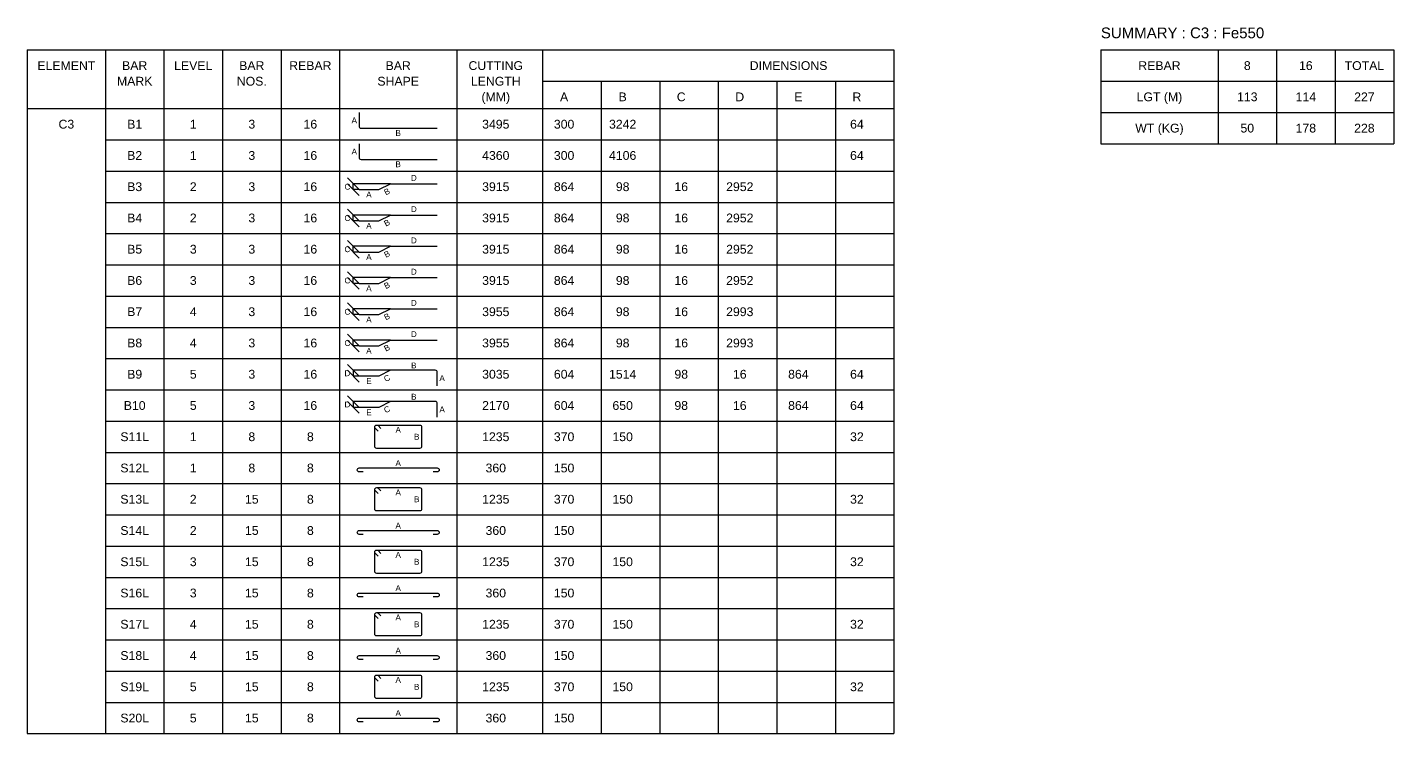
# Model space of a CAD drawing. Header units: inches. Extents: x -14050 to 64750, y -1525 to 593364.
# Drawn here: x 28250 to 63250, y 125474 to 143553 of the extents above; entities that cross this region are included whole.
import ezdxf
from ezdxf.enums import TextEntityAlignment as Align

# ---------------------------------------------------------------- set-up
doc = ezdxf.new("R2010")
doc.units = ezdxf.units.IN
doc.header["$MEASUREMENT"] = 0
for name, color, linetype in [('Dim', 31, 'Continuous'), ('Reinforcement', 130, 'Continuous'), ('Schedule Border', 60, 'Continuous'), ('Schedule Header', 4, 'Continuous'), ('Text', 31, 'Continuous')]:
    doc.layers.add(name, color=color, linetype=linetype)
doc.styles.add('SC-BBS1', font='SansSerif')
doc.styles.get("Standard").update_dxf_attribs({"font": 'txt.shx'})
doc.dimstyles.new('SCBBSDim', dxfattribs={"dimtxt": 225, "dimasz": 0.18, "dimexe": 0, "dimexo": 0, "dimgap": 0, "dimtad": 1, "dimtoh": 1, "dimdec": 0, "dimzin": 0, "dimdsep": 46, "dimtxsty": 'Standard', "dimtsz": 150, "dimcen": 0.09, "dimclrd": 8, "dimclre": 8, "dimclrt": 3, "dimadec": 0, "dimazin": 0, "dimtfac": 1, "dimtdec": 0, "dimtix": 1, "dimtofl": 0, "dimtmove": 0, "dimatfit": 3, "dimfxl": 1, "dimtolj": 1, "dimtzin": 0, "dimarcsym": 0})

# ---------------------------------------------------------------- blocks, each defined once
blk = doc.blocks.new('*D34')
at = {"color": 8, "linetype": 'ByBlock', "lineweight": -2}
for p, q in [((36750, 139399), (36450, 139699)), ((36450, 139549), (36750, 139249)), ((37550, 139549), (36600, 139549)), ((36600, 139399), (36600, 139549)), ((36750, 139399), (36600, 139399))]:
    blk.add_line(p, q, dxfattribs=at)
at = {"layer": 'DEFPOINTS', "color": 31}
for p in [(36600, 139399), (36750, 139399), (37550, 139549)]:
    blk.add_point(p, dxfattribs=at)
blk = doc.blocks.new('*D35')
at = {"color": 8, "linetype": 'ByBlock', "lineweight": -2}
for p, q in [((36750, 138599), (36450, 138899)), ((36450, 138749), (36750, 138449)), ((37550, 138749), (36600, 138749)), ((36600, 138599), (36600, 138749)), ((36750, 138599), (36600, 138599))]:
    blk.add_line(p, q, dxfattribs=at)
at = {"layer": 'DEFPOINTS', "color": 31}
for p in [(37550, 138749), (36600, 138599), (36750, 138599)]:
    blk.add_point(p, dxfattribs=at)
blk = doc.blocks.new('*D36')
at = {"color": 8, "linetype": 'ByBlock', "lineweight": -2}
for p, q in [((36750, 137799), (36450, 138099)), ((36450, 137949), (36750, 137649)), ((37550, 137949), (36600, 137949)), ((36600, 137799), (36600, 137949)), ((36750, 137799), (36600, 137799))]:
    blk.add_line(p, q, dxfattribs=at)
at = {"layer": 'DEFPOINTS', "color": 31}
for p in [(37550, 137949), (36600, 137799), (36750, 137799)]:
    blk.add_point(p, dxfattribs=at)
blk = doc.blocks.new('*D37')
at = {"color": 8, "linetype": 'ByBlock', "lineweight": -2}
for p, q in [((36750, 136999), (36450, 137299)), ((36450, 137149), (36750, 136849)), ((37550, 137149), (36600, 137149)), ((36600, 136999), (36600, 137149)), ((36750, 136999), (36600, 136999))]:
    blk.add_line(p, q, dxfattribs=at)
at = {"layer": 'DEFPOINTS', "color": 31}
for p in [(36600, 136999), (36750, 136999), (37550, 137149)]:
    blk.add_point(p, dxfattribs=at)
blk = doc.blocks.new('*D38')
at = {"color": 8, "linetype": 'ByBlock', "lineweight": -2}
for p, q in [((36750, 136199), (36450, 136499)), ((36450, 136349), (36750, 136049)), ((37550, 136349), (36600, 136349)), ((36600, 136199), (36600, 136349)), ((36750, 136199), (36600, 136199))]:
    blk.add_line(p, q, dxfattribs=at)
at = {"layer": 'DEFPOINTS', "color": 31}
for p in [(36600, 136199), (36750, 136199), (37550, 136349)]:
    blk.add_point(p, dxfattribs=at)
blk = doc.blocks.new('*D39')
at = {"color": 8, "linetype": 'ByBlock', "lineweight": -2}
for p, q in [((36750, 135399), (36450, 135699)), ((36450, 135549), (36750, 135249)), ((37550, 135549), (36600, 135549)), ((36600, 135399), (36600, 135549)), ((36750, 135399), (36600, 135399))]:
    blk.add_line(p, q, dxfattribs=at)
at = {"layer": 'DEFPOINTS', "color": 31}
for p in [(37550, 135549), (36600, 135399), (36750, 135399)]:
    blk.add_point(p, dxfattribs=at)
blk = doc.blocks.new('*D40')
at = {"color": 8, "linetype": 'ByBlock', "lineweight": -2}
for p, q in [((36750, 134624), (36450, 134924)), ((36450, 134774), (36750, 134474)), ((37550, 134774), (36600, 134774)), ((36600, 134774), (36600, 134624)), ((37250, 134624), (36600, 134624))]:
    blk.add_line(p, q, dxfattribs=at)
at = {"layer": 'DEFPOINTS', "color": 31}
for p in [(36600, 134774), (37550, 134774), (37250, 134624)]:
    blk.add_point(p, dxfattribs=at)
blk = doc.blocks.new('*D41')
at = {"color": 8, "linetype": 'ByBlock', "lineweight": -2}
for p, q in [((36750, 133824), (36450, 134124)), ((36450, 133974), (36750, 133674)), ((37550, 133974), (36600, 133974)), ((36600, 133974), (36600, 133824)), ((37250, 133824), (36600, 133824))]:
    blk.add_line(p, q, dxfattribs=at)
at = {"layer": 'DEFPOINTS', "color": 31}
for p in [(36600, 133974), (37250, 133824), (37550, 133974)]:
    blk.add_point(p, dxfattribs=at)

msp = doc.modelspace()

# ---------------------------------------------------------------- linework, layer by layer
at = {"layer": 'Reinforcement'}
for points in [[(36750, 141374), (36750, 141024, 0.5), (36800, 140974), (38750, 140974)], [(36750, 140574), (36750, 140224, 0.5), (36800, 140174), (38750, 140174)], [(38750, 134374), (38750, 134724, 0.5), (38700, 134774), (37550, 134774), (37250, 134624), (36750, 134624)], [(38750, 133574), (38750, 133924, 0.5), (38700, 133974), (37550, 133974), (37250, 133824), (36750, 133824)], [(37235.4, 133217.9), (37164.6, 133288.6, -0.1989124), (37150, 133324, -0.4142046), (37200, 133374, -0.1989044), (37235.4, 133359.4), (37306.1, 133288.6)], [(36850, 132174), (36750, 132174, -1), (36750, 132274), (38750, 132274, -1), (38750, 132174), (38650, 132174)], [(37235.4, 131617.9), (37164.6, 131688.6, -0.1989124), (37150, 131724, -0.4142046), (37200, 131774, -0.1989044), (37235.4, 131759.4), (37306.1, 131688.6)], [(36850, 130574), (36750, 130574, -1), (36750, 130674), (38750, 130674, -1), (38750, 130574), (38650, 130574)], [(37235.4, 130017.9), (37164.6, 130088.6, -0.1989124), (37150, 130124, -0.4142046), (37200, 130174, -0.1989044), (37235.4, 130159.4), (37306.1, 130088.6)], [(36850, 128974), (36750, 128974, -1), (36750, 129074), (38750, 129074, -1), (38750, 128974), (38650, 128974)], [(37235.4, 128417.9), (37164.6, 128488.6, -0.1989124), (37150, 128524, -0.4142046), (37200, 128574, -0.1989044), (37235.4, 128559.4), (37306.1, 128488.6)], [(36850, 127374), (36750, 127374, -1), (36750, 127474), (38750, 127474, -1), (38750, 127374), (38650, 127374)], [(37235.4, 126817.9), (37164.6, 126888.6, -0.1989124), (37150, 126924, -0.4142046), (37200, 126974, -0.1989044), (37235.4, 126959.4), (37306.1, 126888.6)], [(36850, 125774), (36750, 125774, -1), (36750, 125874), (38750, 125874, -1), (38750, 125774), (38650, 125774)]]:
    msp.add_lwpolyline(points, format="xyb", dxfattribs=at)
for points in [[(36750, 139399), (37250, 139399), (37550, 139549), (38750, 139549)], [(36750, 138599), (37250, 138599), (37550, 138749), (38750, 138749)], [(36750, 137799), (37250, 137799), (37550, 137949), (38750, 137949)], [(36750, 136999), (37250, 136999), (37550, 137149), (38750, 137149)], [(36750, 136199), (37250, 136199), (37550, 136349), (38750, 136349)], [(36750, 135399), (37250, 135399), (37550, 135549), (38750, 135549)]]:
    msp.add_lwpolyline(points, dxfattribs=at)
for points in [[(37150, 133324, -0.4142046), (37200, 133374), (38300, 133374, -0.4142046), (38350, 133324), (38350, 132824, -0.4142046), (38300, 132774), (37200, 132774, -0.4142046), (37150, 132824)], [(37150, 131724, -0.4142046), (37200, 131774), (38300, 131774, -0.4142046), (38350, 131724), (38350, 131224, -0.4142046), (38300, 131174), (37200, 131174, -0.4142046), (37150, 131224)], [(37150, 130124, -0.4142046), (37200, 130174), (38300, 130174, -0.4142046), (38350, 130124), (38350, 129624, -0.4142046), (38300, 129574), (37200, 129574, -0.4142046), (37150, 129624)], [(37150, 128524, -0.4142046), (37200, 128574), (38300, 128574, -0.4142046), (38350, 128524), (38350, 128024, -0.4142046), (38300, 127974), (37200, 127974, -0.4142046), (37150, 128024)], [(37150, 126924, -0.4142046), (37200, 126974), (38300, 126974, -0.4142046), (38350, 126924), (38350, 126424, -0.4142046), (38300, 126374), (37200, 126374, -0.4142046), (37150, 126424)]]:
    msp.add_lwpolyline(points, format="xyb", close=True, dxfattribs=at)
at = {"layer": 'Schedule Border'}
for p, q in [((28250, 142974), (50450, 142974)), ((28250, 142974), (28250, 125474)), ((30250, 142974), (30250, 125474)), ((31750, 142974), (31750, 125474)), ((33250, 142974), (33250, 125474)), ((34750, 142974), (34750, 125474)), ((36250, 142974), (36250, 125474)), ((39250, 142974), (39250, 125474)), ((41450, 142974), (41450, 125474)), ((50450, 142974), (50450, 125474)), ((55750, 142974), (63250, 142974)), ((55750, 142974), (55750, 140574)), ((58750, 142974), (58750, 140574)), ((60250, 142974), (60250, 140574)), ((61750, 142974), (61750, 140574)), ((63250, 142974), (63250, 140574)), ((41450, 142174), (50450, 142174)), ((42950, 142174), (42950, 125474)), ((44450, 142174), (44450, 125474)), ((45950, 142174), (45950, 125474)), ((47450, 142174), (47450, 125474)), ((48950, 142174), (48950, 125474)), ((55750, 142174), (63250, 142174)), ((28250, 141474), (50450, 141474)), ((55750, 141374), (63250, 141374)), ((30250, 140674), (50450, 140674)), ((55750, 140574), (63250, 140574)), ((30250, 139874), (50450, 139874)), ((30250, 139074), (50450, 139074)), ((30250, 138274), (50450, 138274)), ((30250, 137474), (50450, 137474)), ((30250, 136674), (50450, 136674)), ((30250, 135874), (50450, 135874)), ((30250, 135074), (50450, 135074)), ((30250, 134274), (50450, 134274)), ((30250, 133474), (50450, 133474)), ((30250, 132674), (50450, 132674)), ((30250, 131874), (50450, 131874)), ((30250, 131074), (50450, 131074)), ((30250, 130274), (50450, 130274)), ((30250, 129474), (50450, 129474)), ((30250, 128674), (50450, 128674)), ((30250, 127874), (50450, 127874)), ((30250, 127074), (50450, 127074)), ((30250, 126274), (50450, 126274)), ((28250, 125474), (50450, 125474)), ((30250, 125474), (50450, 125474))]:
    msp.add_line(p, q, dxfattribs=at)

# ---------------------------------------------------------------- texts
at = {"layer": 'Dim', "style": 'SC-BBS1'}
for s, p in [('A', (36625, 141174)), ('B', (37750, 140849)), ('A', (36625, 140374)), ('B', (37750, 140049)), ('D', (38150, 139699)), ('C', (36450, 139474)), ('A', (37000, 139274)), ('D', (38150, 138899)), ('C', (36450, 138674)), ('A', (37000, 138474)), ('C', (36450, 137874)), ('D', (38150, 138099)), ('A', (37000, 137674)), ('D', (38150, 137299)), ('C', (36450, 137074)), ('A', (37000, 136874)), ('D', (38150, 136499)), ('C', (36450, 136274)), ('A', (37000, 136074)), ('C', (36450, 135474)), ('D', (38150, 135699)), ('A', (37000, 135274)), ('D', (36450, 134699)), ('B', (38150, 134899)), ('E', (37000, 134499)), ('A', (38875, 134574)), ('B', (38150, 134099)), ('D', (36450, 133899)), ('E', (37000, 133699)), ('A', (38875, 133774)), ('A', (37750, 133249)), ('B', (38225, 133074)), ('A', (37750, 132399)), ('A', (37750, 131649)), ('B', (38225, 131474)), ('A', (37750, 130799)), ('A', (37750, 130049)), ('B', (38225, 129874)), ('A', (37750, 129199)), ('A', (37750, 128449)), ('B', (38225, 128274)), ('A', (37750, 127599)), ('A', (37750, 126849)), ('B', (38225, 126674)), ('A', (37750, 125999))]:
    msp.add_text(s, height=150, dxfattribs=at).set_placement(p, align=Align.MIDDLE_CENTER)
for s, p in [('B', (37462.5, 139349)), ('B', (37462.5, 138549)), ('B', (37462.5, 137749)), ('B', (37462.5, 136949)), ('B', (37462.5, 136149)), ('B', (37462.5, 135349)), ('C', (37462.5, 134574)), ('C', (37462.5, 133774))]:
    msp.add_text(s, height=150, rotation=26.56505, dxfattribs=at).set_placement(p, align=Align.MIDDLE_CENTER)
at = {"layer": 'Schedule Header', "style": 'SC-BBS1'}
msp.add_text('SUMMARY : C3 : Fe550', height=275, dxfattribs=at).set_placement((55750, 143274))
for s, p in [('ELEMENT', (29250, 142574)), ('BAR', (31000, 142574)), ('LEVEL', (32500, 142574)), ('BAR', (34000, 142574)), ('REBAR', (35500, 142574)), ('BAR', (37750, 142574)), ('CUTTING', (40250, 142574)), ('DIMENSIONS', (47750, 142574)), ('REBAR', (57250, 142574)), ('8', (59500, 142574)), ('16', (61000, 142574)), ('TOTAL', (62500, 142574)), ('MARK', (31000, 142174)), ('NOS.', (34000, 142174)), ('SHAPE', (37750, 142174)), ('LENGTH', (40250, 142174)), ('(MM)', (40250, 141774)), ('A', (42000, 141774)), ('B', (43500, 141774)), ('C', (45000, 141774)), ('D', (46500, 141774)), ('E', (48000, 141774)), ('R', (49500, 141774)), ('LGT (M)', (57250, 141774)), ('WT (KG)', (57250, 140974))]:
    msp.add_text(s, height=225, dxfattribs=at).set_placement(p, align=Align.MIDDLE_CENTER)
at = {"layer": 'Text', "style": 'SC-BBS1'}
for s, p in [('113', (59500, 141774)), ('114', (61000, 141774)), ('227', (62500, 141774)), ('C3', (29250, 141074)), ('B1', (31000, 141074)), ('1', (32500, 141074)), ('3', (34000, 141074)), ('16', (35500, 141074)), ('3495', (40250, 141074)), ('300', (42000, 141074)), ('3242', (43500, 141074)), ('64', (49500, 141074)), ('50', (59500, 140974)), ('178', (61000, 140974)), ('228', (62500, 140974)), ('B2', (31000, 140274)), ('1', (32500, 140274)), ('3', (34000, 140274)), ('16', (35500, 140274)), ('4360', (40250, 140274)), ('300', (42000, 140274)), ('4106', (43500, 140274)), ('64', (49500, 140274)), ('B3', (31000, 139474)), ('2', (32500, 139474)), ('3', (34000, 139474)), ('16', (35500, 139474)), ('3915', (40250, 139474)), ('864', (42000, 139474)), ('98', (43500, 139474)), ('16', (45000, 139474)), ('2952', (46500, 139474)), ('B4', (31000, 138674)), ('2', (32500, 138674)), ('3', (34000, 138674)), ('16', (35500, 138674)), ('3915', (40250, 138674)), ('864', (42000, 138674)), ('98', (43500, 138674)), ('16', (45000, 138674)), ('2952', (46500, 138674)), ('B5', (31000, 137874)), ('3', (32500, 137874)), ('3', (34000, 137874)), ('16', (35500, 137874)), ('3915', (40250, 137874)), ('864', (42000, 137874)), ('98', (43500, 137874)), ('16', (45000, 137874)), ('2952', (46500, 137874)), ('B6', (31000, 137074)), ('3', (32500, 137074)), ('3', (34000, 137074)), ('16', (35500, 137074)), ('3915', (40250, 137074)), ('864', (42000, 137074)), ('98', (43500, 137074)), ('16', (45000, 137074)), ('2952', (46500, 137074)), ('B7', (31000, 136274)), ('4', (32500, 136274)), ('3', (34000, 136274)), ('16', (35500, 136274)), ('3955', (40250, 136274)), ('864', (42000, 136274)), ('98', (43500, 136274)), ('16', (45000, 136274)), ('2993', (46500, 136274)), ('B8', (31000, 135474)), ('4', (32500, 135474)), ('3', (34000, 135474)), ('16', (35500, 135474)), ('3955', (40250, 135474)), ('864', (42000, 135474)), ('98', (43500, 135474)), ('16', (45000, 135474)), ('2993', (46500, 135474)), ('B9', (31000, 134674)), ('5', (32500, 134674)), ('3', (34000, 134674)), ('16', (35500, 134674)), ('3035', (40250, 134674)), ('604', (42000, 134674)), ('1514', (43500, 134674)), ('98', (45000, 134674)), ('16', (46500, 134674)), ('864', (48000, 134674)), ('64', (49500, 134674)), ('B10', (31000, 133874)), ('5', (32500, 133874)), ('3', (34000, 133874)), ('16', (35500, 133874)), ('2170', (40250, 133874)), ('604', (42000, 133874)), ('650', (43500, 133874)), ('98', (45000, 133874)), ('16', (46500, 133874)), ('864', (48000, 133874)), ('64', (49500, 133874)), ('S11L', (31000, 133074)), ('1', (32500, 133074)), ('8', (34000, 133074)), ('8', (35500, 133074)), ('1235', (40250, 133074)), ('370', (42000, 133074)), ('150', (43500, 133074)), ('32', (49500, 133074)), ('S12L', (31000, 132274)), ('1', (32500, 132274)), ('8', (34000, 132274)), ('8', (35500, 132274)), ('360', (40250, 132274)), ('150', (42000, 132274)), ('S13L', (31000, 131474)), ('2', (32500, 131474)), ('15', (34000, 131474)), ('8', (35500, 131474)), ('1235', (40250, 131474)), ('370', (42000, 131474)), ('150', (43500, 131474)), ('32', (49500, 131474)), ('S14L', (31000, 130674)), ('2', (32500, 130674)), ('15', (34000, 130674)), ('8', (35500, 130674)), ('360', (40250, 130674)), ('150', (42000, 130674)), ('S15L', (31000, 129874)), ('3', (32500, 129874)), ('15', (34000, 129874)), ('8', (35500, 129874)), ('1235', (40250, 129874)), ('370', (42000, 129874)), ('150', (43500, 129874)), ('32', (49500, 129874)), ('S16L', (31000, 129074)), ('3', (32500, 129074)), ('15', (34000, 129074)), ('8', (35500, 129074)), ('360', (40250, 129074)), ('150', (42000, 129074)), ('S17L', (31000, 128274)), ('4', (32500, 128274)), ('15', (34000, 128274)), ('8', (35500, 128274)), ('1235', (40250, 128274)), ('370', (42000, 128274)), ('150', (43500, 128274)), ('32', (49500, 128274)), ('S18L', (31000, 127474)), ('4', (32500, 127474)), ('15', (34000, 127474)), ('8', (35500, 127474)), ('360', (40250, 127474)), ('150', (42000, 127474)), ('S19L', (31000, 126674)), ('5', (32500, 126674)), ('15', (34000, 126674)), ('8', (35500, 126674)), ('1235', (40250, 126674)), ('370', (42000, 126674)), ('150', (43500, 126674)), ('32', (49500, 126674)), ('S20L', (31000, 125874)), ('5', (32500, 125874)), ('15', (34000, 125874)), ('8', (35500, 125874)), ('360', (40250, 125874)), ('150', (42000, 125874))]:
    msp.add_text(s, height=225, dxfattribs=at).set_placement(p, align=Align.MIDDLE_CENTER)

# ---------------------------------------------------------------- dimensions: what is measured, and where the dimension line sits
at = {"layer": 'Dim'}
for base, p1, p2, picture, middle in [((36600, 139549), (36750, 139399), (37550, 139549), '*D34', (36600, 139474)), ((36600, 138749), (36750, 138599), (37550, 138749), '*D35', (36600, 138674)), ((36600, 137949), (36750, 137799), (37550, 137949), '*D36', (36600, 137874)), ((36600, 137149), (36750, 136999), (37550, 137149), '*D37', (36600, 137074)), ((36600, 136349), (36750, 136199), (37550, 136349), '*D38', (36600, 136274)), ((36600, 135549), (36750, 135399), (37550, 135549), '*D39', (36600, 135474)), ((36600, 134624), (37550, 134774), (37250, 134624), '*D40', (36600, 134699)), ((36600, 133824), (37550, 133974), (37250, 133824), '*D41', (36600, 133899))]:
    dim = msp.add_linear_dim(base=base, p1=p1, p2=p2, angle=90, text=' ', dimstyle='SCBBSDim', dxfattribs=at)
    dim.commit()
    dim.dimension.update_dxf_attribs({"geometry": picture, "text_midpoint": middle})

doc.saveas('drawing.dxf')
